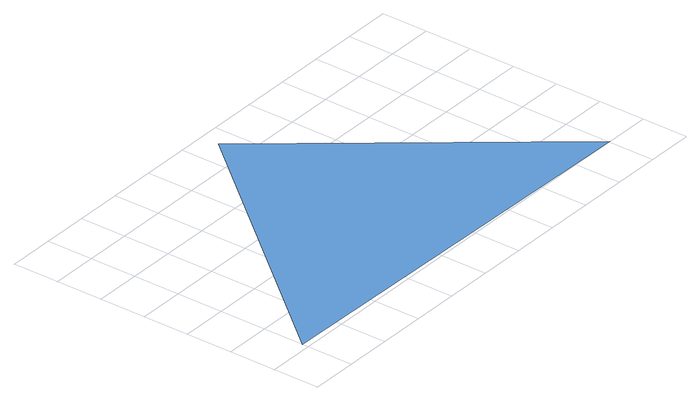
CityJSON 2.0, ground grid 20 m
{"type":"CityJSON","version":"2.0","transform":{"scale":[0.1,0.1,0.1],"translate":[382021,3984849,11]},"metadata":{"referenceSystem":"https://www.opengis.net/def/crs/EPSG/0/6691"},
"CityObjects":{
"waterbody1":{"type":"WaterBody","attributes":{"name":"さいたま市内水浸水想定区域","class":"1140","function":"4","InlandFloodingRiskAttribute.description":"1","InlandFloodingRiskAttribute.rankOrg":"1"},"geometry":[{"type":"MultiSurface","lod":"1","boundaries":[[[0,1,2]]]}]}
},
"vertices":[
[1805,2,0],[919,1123,0],[2,26,0]
]}
